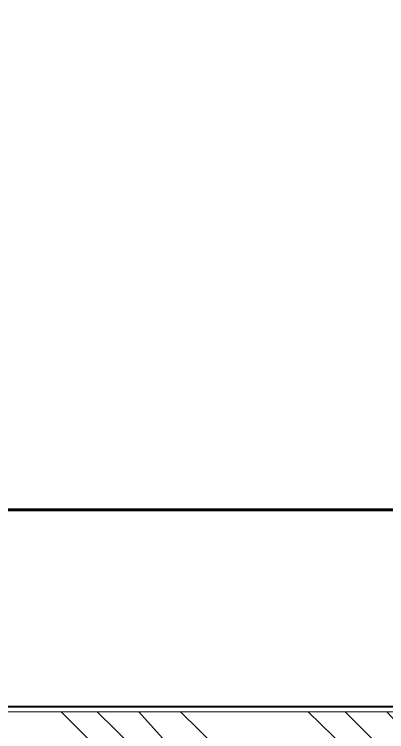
# Model space of a CAD drawing. Header units: millimetres. Extents: x -32 to 417638015, y -35 to 175284279.
# Drawn here: x 417183594 to 417184403, y 175248828 to 175250386 of the extents above; entities that cross this region are included whole.
import ezdxf

# ---------------------------------------------------------------- set-up
doc = ezdxf.new("R2010")
doc.units = ezdxf.units.MM
for name, color, linetype, lineweight in [('_ЭМ_гофра', 5, 'Continuous', 60), ('Стены отделка', 7, 'Continuous', 30), ('Стены штриховка', 7, 'Continuous', 9), ('ШТРИХОВКА', 252, 'Continuous', 15)]:
    doc.layers.add(name, color=color, linetype=linetype, lineweight=lineweight)

# ---------------------------------------------------------------- blocks, each defined once
blk = doc.blocks.new('План 3 этажа')
at = {"layer": 'Стены штриховка'}
h = blk.add_hatch(dxfattribs=at)
h.set_pattern_fill('ANSI34', color=8, scale=20, angle=90)
h.set_pattern_definition([(135, (58098.42798408953, -6691.661615874392), (-269.4076836320746, -269.4076836320746), []), (135, (58098.42798408953, -6601.859015874393), (-269.4076836320746, -269.4076836320746), []), (135, (58098.42798408953, -6512.05641587439), (-269.4076836320746, -269.4076836320746), []), (135, (58098.42798408953, -6422.253615874392), (-269.4076836320746, -269.4076836320746), [])])
h.paths.add_polyline_path([(55534.3381140079, 17329.49696955584), (49666.43868048757, 17330.83838412565), (49666.43868048757, 17230.83838412564), (55534.3381140079, 17229.49696955584)])
at = {"layer": 'Стены отделка', "color": 8, "lineweight": 9}
for p, q in [((55481.64793948486, 17342.83838412561), (49698.43868048757, 17342.83838412563)), ((55533.92287924298, 17330.83838412561), (49790.18984926242, 17330.83838412561))]:
    blk.add_line(p, q, dxfattribs=at)
at = {"layer": 'Стены штриховка', "color": 8}
for p, q in [((55494.93253550463, 17330.83838412561), (49666.43868048751, 17330.83838412564)), ((55483.65478245862, 17340.78853510706), (49696.42646468099, 17340.83836865293))]:
    blk.add_line(p, q, dxfattribs=at)

msp = doc.modelspace()

# ---------------------------------------------------------------- linework, layer by layer
at = {"layer": '_ЭМ_гофра', "linetype": 'ByBlock'}
msp.add_lwpolyline([(417185223.4980367, 175249309.6395577), (417181249.9130428, 175249309.6395577), (417181249.9130428, 175251242.0587657), (417183133.2043937, 175251242.0587657)], dxfattribs=at)

# ---------------------------------------------------------------- block references
at = {"layer": 'ШТРИХОВКА'}
msp.add_blockref('План 3 этажа', (417131391.5839376, 175231540.6631508), dxfattribs=at)

doc.saveas('drawing.dxf')
